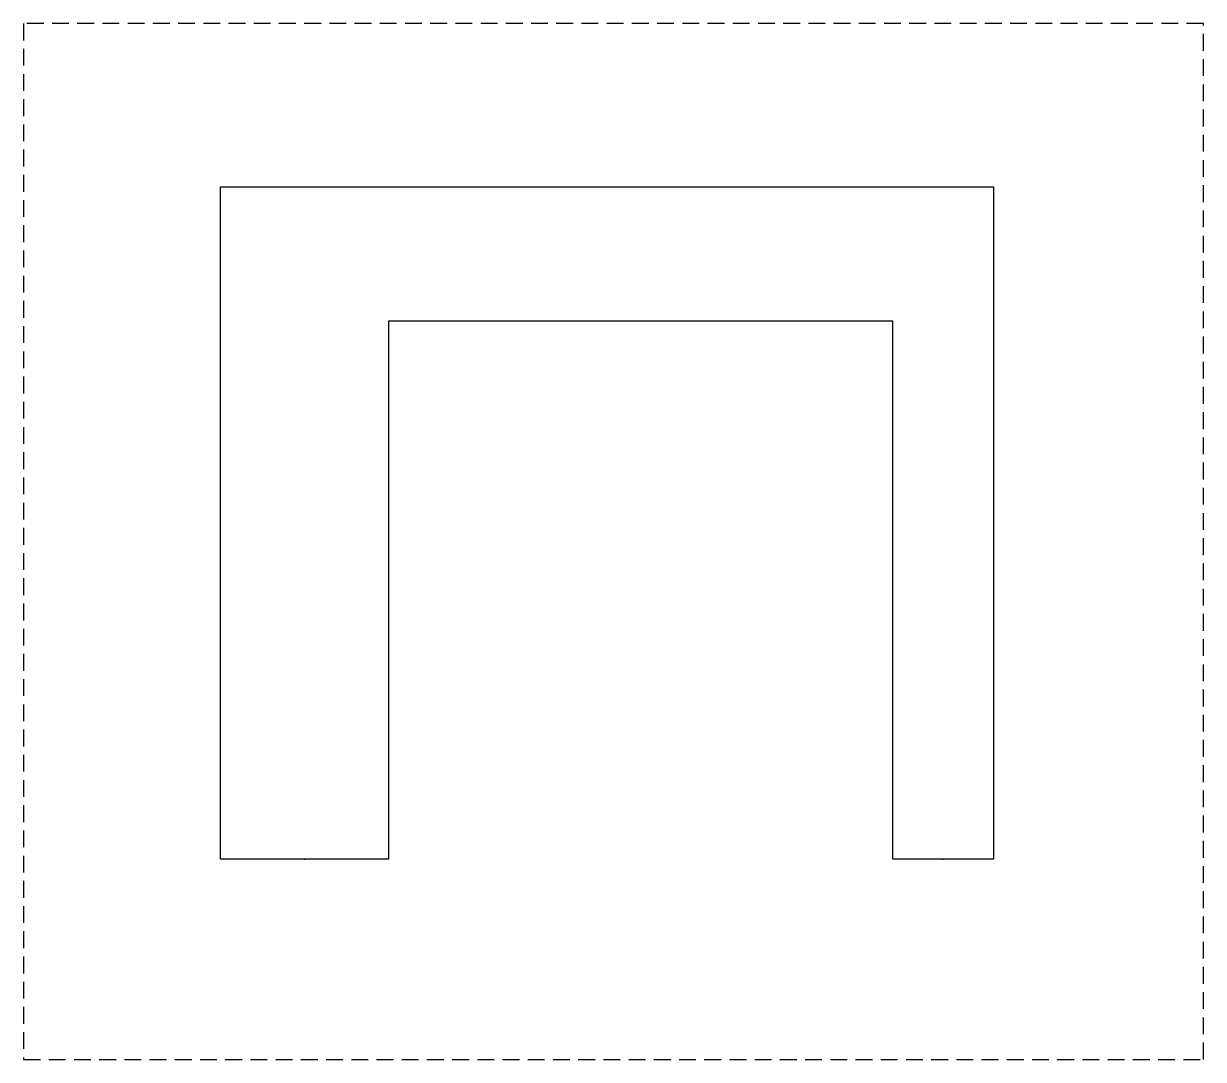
# Model space of a CAD drawing. Header units: millimetres. Extents: x -38.5 to -3.4, y -28.3 to 2.5.
import ezdxf

# ---------------------------------------------------------------- set-up
doc = ezdxf.new("R2010")
doc.units = ezdxf.units.MM
doc.linetypes.add('DASHED', pattern=[0.75, 0.5, -0.25])
doc.layers.get('0').update_dxf_attribs({"linetype": 'CONTINUOUS'})

msp = doc.modelspace()

# ---------------------------------------------------------------- linework, layer by layer
at = {"linetype": 'DASHED'}
for p, q in [((-3.357, 2.518), (-38.454, 2.518)), ((-38.454, 2.518), (-38.454, -28.291)), ((-3.357, -28.291), (-3.357, 2.518)), ((-38.454, -28.291), (-3.357, -28.291))]:
    msp.add_line(p, q, dxfattribs=at)
for p, q in [((-32.601, -22.335), (-32.601, -2.335)), ((-32.601, -2.335), (-9.601, -2.335)), ((-9.601, -2.335), (-9.601, -22.335)), ((-12.601, -6.335), (-27.601, -6.335)), ((-27.601, -6.335), (-27.601, -22.335)), ((-12.601, -22.335), (-12.601, -6.335)), ((-27.601, -22.335), (-32.601, -22.335)), ((-9.601, -22.335), (-12.601, -22.335))]:
    msp.add_line(p, q)
for p in [(-30.101, -22.335), (-11.101, -22.335)]:
    msp.add_point(p)

doc.saveas('drawing.dxf')
